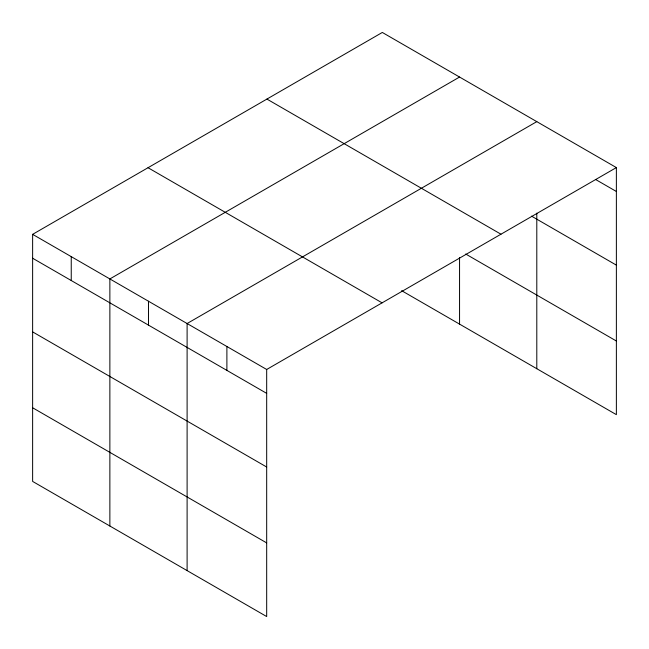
<?xml version="1.0" encoding="UTF-8"?>
<svg xmlns="http://www.w3.org/2000/svg" width="649" height="649" viewBox="0 0 649 649"><rect width="100%" height="100%" fill="white"/><g stroke="black" fill="none" stroke-linecap="round" stroke-linejoin="round"><path stroke-width="0.97" d="M536.796 213.132L536.796 368.713M401.626 290.671L616.372 414.654L616.372 167.58L382.318 32.45L32.628 234.346L32.628 481.42L266.682 616.55L266.682 369.476L32.628 234.346M459.557 77.044L109.868 278.932L109.868 526.014M536.796 121.639L187.107 323.526L187.107 570.609M266.682 369.476L616.372 167.58M595.612 179.497L616.372 191.479M531.531 216.141L616.372 265.125M266.917 99.078L500.979 234.208M465.698 254.019L616.372 341.009M148.021 167.718L382.083 302.848M32.628 258.237L266.682 393.367M32.628 331.89L266.682 467.02M32.628 407.767L266.682 542.905M459.557 257.531L459.557 324.119M226.89 346.501L226.89 370.401M148.483 301.233L148.483 325.133M71.244 256.639L71.244 280.538"/></g></svg>
